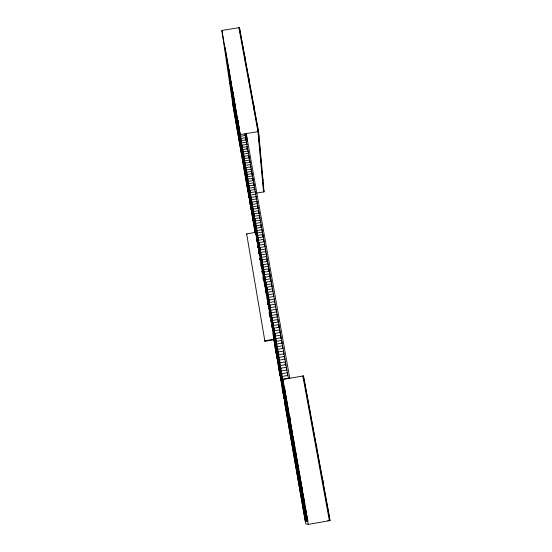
<?xml version="1.0" encoding="UTF-8"?>
<svg xmlns="http://www.w3.org/2000/svg" width="552" height="552" viewBox="0 0 552 552"><rect width="100%" height="100%" fill="white"/><g stroke="black" fill="none" stroke-linecap="round" stroke-linejoin="round"><path stroke-width="0.83" d="M295.044 454.386L290.938 429.38L291.001 431.222M295.078 452.343L295.099 450.88M295.423 458.871L295.458 457.228M295.465 457.035L295.506 455.29M295.513 455.089L295.555 453.233M295.886 459.464L295.941 457.781M296.183 456.242L295.955 462.955L295.555 460.665L295.789 451.722L296.665 457.07M296.327 461.727L296.376 460.499L300.467 485.484M303.345 378.444L303.51 375.898L282.914 379.452L284.791 403.457L305.704 523.744L308.264 524.4L330.11 520.543L303.51 375.898M300.888 488.106L301.075 487.195M301.696 485.215L300.661 489.969L301.068 492.315L302.172 487.92M283.404 382.488L285.142 405.306L305.325 521.364L307.926 520.984M295.189 463.087L296.866 462.797M300.295 492.446L301.992 492.149M289.821 432.175L291.47 431.892M274.861 333.401L278.443 366.921L274.861 333.401L280.25 332.476M275.324 336.044L280.713 335.119L280.954 338.473M275.786 338.693L279.215 371.399L275.786 338.693L281.182 337.769M274.682 339.08L264.808 340.77L264.898 341.308L274.744 339.625M276.248 341.343L281.658 340.418L281.886 343.772M276.718 344.006L279.995 375.884L276.718 344.006L282.127 343.075M277.18 346.67L282.596 345.738L282.762 348.257M277.649 349.34L280.782 380.39L277.649 349.34L283.072 348.409M278.118 352.017L283.549 351.086L283.756 354.446M278.587 354.701L281.568 384.916L278.587 354.701L284.025 353.77M279.057 357.392L284.501 356.461L284.694 359.814M279.526 360.09L282.355 389.457L279.526 360.09L284.977 359.159M280.002 362.795L285.453 361.857L285.632 365.21M280.478 365.507L283.148 394.018L280.478 365.507L285.936 364.568M280.947 368.218L286.419 367.28L286.585 370.627M281.423 370.944L283.949 398.592L281.423 370.944L286.902 369.999M281.899 373.669L287.385 372.724L287.495 375.236M282.382 376.402L284.742 403.188L282.382 376.402L287.868 375.457M282.859 379.148L288.351 378.203M264.153 272.17L266.264 288.71L264.153 272.17L269.397 271.28M262.959 275L262.752 273.385L264.27 273.13M264.594 274.668L269.845 273.785L270.169 277.097M265.029 277.166L267.099 293.457L265.029 277.166L270.287 276.276M263.725 279.436L263.511 277.732L265.029 277.47M264.097 281.596L263.89 279.905L270.728 278.788L271.046 282.044M265.905 282.189L267.927 298.232L265.905 282.189L271.177 281.292M266.347 284.715L271.618 283.818L271.86 286.364M265.236 288.116L265.029 286.474L266.561 286.212M266.788 287.233L268.769 303.027L266.788 287.233L272.067 286.336M265.816 291.932L265.415 288.661L266.94 288.406M267.23 289.765L272.515 288.868L272.75 291.366M267.672 292.298L269.604 307.837L267.672 292.298L272.964 291.394M266.375 294.671L266.181 293.071L267.713 292.808M268.12 294.844L273.419 293.94L273.64 296.389M266.761 296.873L266.568 295.285L268.099 295.023M268.562 297.383L270.452 312.673L268.562 297.383L273.868 296.479M267.541 301.399L267.34 299.715L268.872 299.453M269.01 299.943L274.323 299.039L274.62 302.448M268.024 304.428L267.72 301.93L269.259 301.668M269.459 302.496L271.294 317.524L269.459 302.496L274.772 301.592M269.907 305.07L275.227 304.159L275.517 307.498M270.356 307.63L272.15 322.402L270.356 307.63L275.683 306.726M269.079 310.252L268.886 308.63L270.432 308.361M270.804 310.21L276.138 309.306L276.345 311.749M271.26 312.791L275.4 349.464L271.26 312.791L276.593 311.88M270.259 317.055L270.059 315.351L271.612 315.088M271.708 315.385L277.056 314.467L277.263 317.034M270.652 319.297L270.452 317.614L272.005 317.345M272.136 317.828L276.145 353.735L272.136 317.828L277.49 316.917M272.591 320.436L277.953 319.518L278.153 322.092M271.432 323.782L271.239 322.133L272.791 321.864M273.026 322.892L276.89 358.034L273.026 322.892L278.387 321.982M271.915 326.846L271.632 324.39L273.185 324.127M273.481 325.514L278.85 324.597L279.112 328.033M273.944 328.136L277.663 362.471L273.944 328.136L279.312 327.219M274.399 330.765L279.781 329.848L280.03 333.201M257.404 203.605L252.312 204.461L255.797 228.694L253.547 211.519L258.653 210.664L258.936 213.127M256.183 230.936L256.577 233.192L253.961 213.879L259.074 213.024M254.789 218.62L257.37 237.719L254.789 218.62L259.909 217.764M255.21 221.007L260.337 220.144L260.613 222.656M257.763 239.982L258.163 242.259L255.624 223.381L260.758 222.518M256.459 228.162L258.957 246.813L256.459 228.162L261.607 227.3M256.88 230.57L262.027 229.708L262.386 232.965M246.778 234.683L246.64 233.862L256.652 232.178M257.197 232.668L255.707 232.916L256.39 237.443M257.301 232.972L259.757 251.395L257.301 232.972L262.455 232.102M257.722 235.387L262.883 234.517L263.159 237.049M260.158 253.685L260.558 255.99L258.143 237.795L263.311 236.925M258.301 238.968L256.804 239.216L256.438 237.112L257.025 240.913M258.991 242.638L261.365 260.606L258.991 242.638L264.166 241.769M259.419 245.081L264.601 244.205L264.863 246.661M259.405 245.288L257.901 245.536L258.488 249.311M259.84 247.51L262.172 265.243L259.84 247.51L265.029 246.634M260.268 249.952L265.464 249.076L265.733 251.636M260.516 251.65L259.012 251.905L258.64 249.773L259.178 253.879M260.696 252.395L262.987 269.893L260.696 252.395L265.898 251.519M261.124 254.858L266.333 253.975L266.678 257.329M261.558 257.308L263.801 274.572L261.558 257.308L266.768 256.425M260.344 260.006L260.123 258.301L261.634 258.046M261.986 259.778L267.202 258.895L267.541 262.193M262.421 262.241L264.622 279.264L262.421 262.241L267.637 261.358M261.462 266.409L261.248 264.746L262.759 264.491M262.849 264.718L268.079 263.835L268.403 267.078M261.834 268.548L261.62 266.892L263.138 266.637M263.283 267.196L265.443 283.976L263.283 267.196L268.52 266.305M263.718 269.686L268.962 268.796L269.293 272.17M262.579 272.84L262.373 271.211L263.89 270.956M251.719 213.265L243.508 154.091L248.483 153.27M252.402 217.171L243.901 156.34L248.876 155.512L249.193 158.065M249.276 157.762L244.294 158.59L253.078 221.083M244.688 160.846L249.677 160.018L249.994 162.585M250.077 162.274L245.081 163.109L253.761 225.016L245.875 167.642L250.877 166.807M245.481 165.372L250.477 164.537L250.787 167.077M246.275 169.919L251.284 169.084L251.995 173.894M254.106 226.989L254.451 228.963L246.675 172.196L251.684 171.361M254.796 230.943L255.141 232.923L247.475 176.771L252.499 175.936M255.486 234.358L248.276 181.367L253.313 180.525M255.583 234.503L249.062 185.845L254.106 185.003M255.707 234.214L249.849 190.343L254.9 189.495M255.921 234.552L250.249 192.662L255.314 191.82L255.617 194.38M256.659 193.069L264.056 191.834L258.571 131.548L239.458 27.6L221.89 30.457L232.73 103.886L248.02 191.827L239.899 133.688M255.748 194.256L250.677 195.104L253.451 215.28L253.064 213.058M251.084 197.437L256.162 196.588L256.321 199.168M253.844 217.509L254.23 219.744L251.498 199.776L256.577 198.927M252.726 206.814L257.818 205.958L258.108 208.449M258.232 208.304L253.133 209.16L253.547 211.519M232.592 103.238L248.448 194.442L240.099 134.605L258.571 131.548M248.697 195.87L249.028 197.788L240.396 136.289L245.323 135.475M249.366 199.714L249.697 201.639L241.169 140.712L246.109 139.897M250.035 203.571L250.373 205.503L241.942 145.155L246.896 144.334M250.705 207.435L251.043 209.374L242.721 149.613L247.689 148.792M328.495 520.557L330.11 520.543M327.798 520.674L329.378 520.674L302.82 376.022M306.263 521.274L285.494 402.125M306.636 521.288L285.225 398.337L285.253 398.696M307.029 521.309L284.963 394.68L284.991 395.066M307.457 521.323L284.687 390.802L284.715 391.209M305.325 521.364L307.705 521.495M249.269 80.557L248.911 78.591L249.518 84.566M310.017 410.812L310.507 413.469M316.289 444.912L316.793 447.644M322.748 480.005L323.265 482.821M303.952 378.948L329.454 517.659M238.871 27.697L257.957 131.645L263.539 191.923M259.088 140.96L259.399 142.63M260.861 160.308L261.165 161.964M260.799 160.466L261.255 162.95L260.792 157.879M262.538 178.662L262.842 180.311L262.476 178.724M263.594 189.308L264.056 191.834M225.043 47.424L229.839 75.065M230.156 76.673L232.068 87.796M232.351 89.203L233.254 94.585M233.365 95.227L240.403 135.44M240.686 136.848L240.989 138.793M288.372 409.66L284.397 386.676M288.648 410.971L288.951 412.999M289.227 414.324L290.055 419.299M290.269 420.258L290.58 422.28M290.863 423.653L291.166 425.661M291.456 427.048L292.795 434.969M293.091 436.384L294.423 444.27M294.72 445.712L295.016 447.651M295.313 449.107L295.61 451.039M296.969 458.553L298.287 466.371M298.604 467.889L298.88 469.752M299.198 471.284L300.509 479.06M300.826 480.619L302.731 491.742M303.055 493.343L304.359 501.05M304.69 502.679L304.945 504.431M305.284 506.074L306.574 513.733M306.912 515.409L307.809 520.501M221.89 30.457L240.099 134.605M240.396 136.289L240.782 138.504L245.716 137.683L246.04 140.229M241.169 140.712L241.555 142.933L246.502 142.112L246.82 144.672M241.942 145.155L242.335 147.384L247.289 146.563L247.531 149.426M242.721 149.613L243.115 151.848L248.083 151.027L248.4 153.573M243.508 154.091L243.901 156.34M246.675 172.196L247.075 174.48L252.091 173.645L252.402 176.205M247.475 176.771L247.876 179.069L252.906 178.227L253.209 180.759M248.276 181.367L248.676 183.671L253.72 182.829L254.023 185.368M249.062 185.845L249.463 188.156L254.513 187.314L254.817 189.867M249.849 190.343L250.249 192.662M251.498 199.776L251.905 202.122L256.99 201.273L257.28 203.792M253.961 213.879L254.375 216.253L259.495 215.397L259.778 217.943M255.624 223.381L256.045 225.775L261.179 224.912L261.455 227.396M258.143 237.795L258.571 240.223L263.739 239.347L264.008 241.845M282.914 379.452L308.264 524.4M242.093 147.515L226.72 59.133L226.9 60.368M242.376 149.15L242.666 150.779M243.722 158.265L228.452 71.022L228.625 72.202M233.22 98.711L237.767 126.277M237.25 121.806L241.334 146.515M255.01 224.209L252.312 204.461M244.757 166.545L230.101 82.324L231.819 94.13M245.053 168.222L245.343 169.906M230.757 86.443L234.835 111.055L231.819 93.75M231.667 93.067L245.868 174.715M246.171 176.295L246.44 178.013M236.946 124.248L237.243 125.953L229.549 72.816M244.902 169.919L238.381 123.758M260.123 258.301L260.716 262.138M261.248 264.746L260.875 262.586L261.303 265.94M261.62 266.892L262.414 272.336M262.373 271.211L262.752 273.385M263.511 277.732L263.132 275.551L263.532 278.753M263.89 279.905L264.684 285.446M265.029 286.474L264.649 284.273L264.856 285.936M265.415 288.661L265.995 292.491M266.181 293.071L266.568 295.285M267.34 299.715L266.947 297.487L267.154 299.191M267.72 301.93L268.306 305.815M268.886 308.63L268.5 306.388L268.693 308.023M270.059 315.351L270.452 317.614M271.239 322.133L270.846 319.863L271.039 321.533M271.632 324.39L272.212 328.288M246.64 233.862L264.898 341.308M229.066 69.442L229.418 71.484M232.73 95.71L235.311 113.96M233.593 95.248L233.827 96.945M234.069 98.635L241.031 147.708L233.979 98.415M233.013 91.625L233.254 93.322M233.496 95.02L233.737 96.717M238.009 120.605L239.789 133.356M237.422 116.927L237.664 118.632M237.898 120.343L238.14 122.047M256.501 239.54L256.721 241.245M258.122 247.199L257.17 241.314L257.391 243.004M258.778 252.195L258.991 253.858M257.722 245.53L257.943 247.22M258.612 252.278L258.833 253.961M257.563 245.654L257.791 247.358M257.467 245.536L257.68 247.158M260.171 259.385L259.385 254.03L259.592 255.652M260.896 265.008L261.103 266.616M259.861 258.426L260.075 260.054M259.675 258.405L259.895 260.054M261.945 270.977L262.159 272.653M246.999 147.867L247.213 149.564M245.35 136.323L245.026 133.791L288.372 378.292L289.745 378.051L246.261 133.584L247.199 141.188M245.647 138.035L245.861 139.739M263.2 277.718L263.401 279.346M262.145 271.025L262.359 272.674M262.987 277.628L263.2 279.284M265.312 290.469L265.519 292.139M247.061 147.494L247.275 149.185M264.256 283.687L264.47 285.391M248.904 156.692L249.118 158.403M251.194 169.374L251.401 171.079M251.408 172.155L251.615 173.845M269.1 312.425L269.293 314.074M254.23 188.191L254.431 189.895M252.712 178.765L252.913 180.469M267.741 303.082L267.948 304.759M269.659 314.074L269.279 310.859L269.859 314.702M269.845 315.675L270.031 317.283M271.336 325.211L271.529 326.894M257.791 206.952L257.984 208.621M259.461 216.439L259.654 218.15M259.309 216.405L259.495 218.047M261.124 225.851L261.31 227.514M273.088 333.594L272.426 328.937L272.605 330.538M260.896 225.175L261.082 226.844M273.054 334.54L273.233 336.14M262.731 234.655L262.918 236.359M262.566 234.593L262.745 236.221M240.141 32.554L239.954 30.85L258.453 132.321M239.458 27.6L240.023 32.706M245.191 60.196L244.384 53.992L245.019 59.926M245.371 61.907L245.557 63.618M265.457 250.698L265.629 252.326M267.106 259.75L267.278 261.413M266.94 259.847L267.113 261.524M268.569 268.7L268.817 271.129M269.631 275.545L269.797 277.235M268.776 268.858L268.941 270.563M269.811 275.462L269.976 277.132M271.356 285.294L271.508 286.923M254.41 110.945L253.547 103.79L253.954 108.026M271.501 284.722L271.66 286.433M258.605 133.998L258.991 138.186M259.143 139.863L259.55 144.327M259.709 146.018L260.095 150.254M260.247 151.952L260.634 156.181M261.406 164.655L261.793 168.884M261.952 170.582L262.338 174.811M262.49 176.509L262.883 180.745M263.035 182.436L263.421 186.673M278.65 325.369L278.788 327.067M281.423 341.17L281.541 342.868M284.176 356.323L284.273 358.027M285.163 362.56L285.308 365.113M289.986 416.836L290.959 434.286L290.787 429.332M290.393 423.701L290.49 426.337M290.504 426.627L290.593 429.111M290.607 429.38L290.69 431.726M290.469 420.265L290.614 424.384M290.849 426.544L290.911 428.504M295.03 455L295.01 456.297L291.028 432.043L295.03 455M273.619 335.795L273.219 333.498L274.641 345.083L273.619 335.795"/></g></svg>
